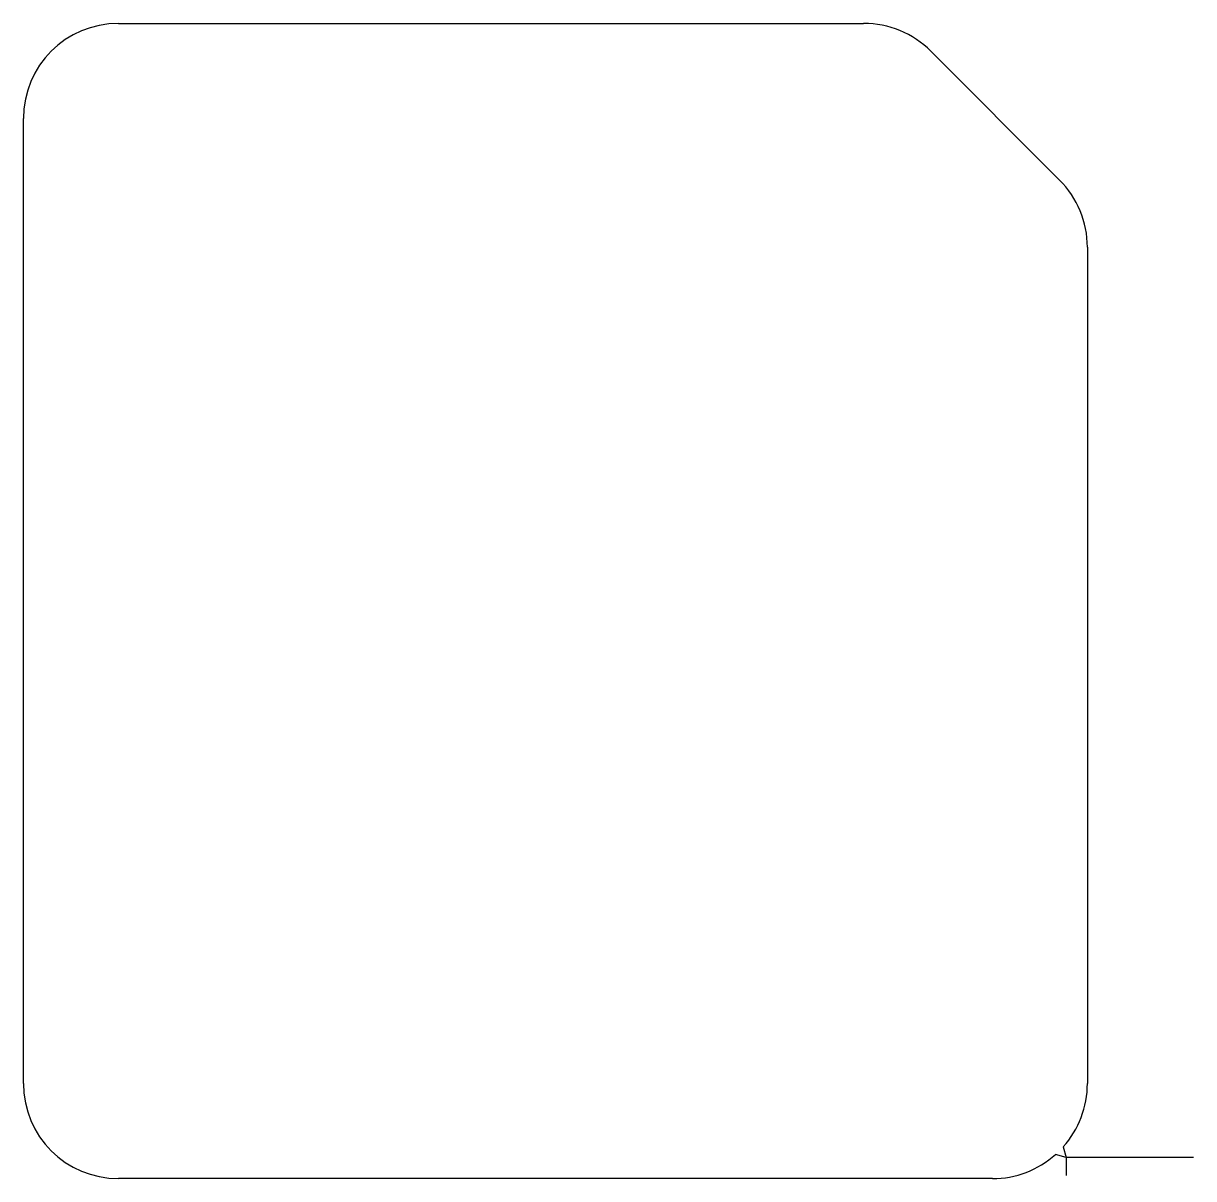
# Model space of a CAD drawing. Header units: metres. Extents: x 1469 to 1791, y 19 to 336.
import ezdxf

# ---------------------------------------------------------------- set-up
doc = ezdxf.new("R2010")
doc.units = ezdxf.units.M

msp = doc.modelspace()

# ---------------------------------------------------------------- linework, layer by layer
at = {"layer": 'TOOL_0'}
for p, q in [((1495.553, 336.253), (1700.198, 336.253)), ((1718.653, 328.608), (1754.008, 293.253)), ((1469.453, 45.153), (1469.453, 310.153)), ((1761.653, 274.798), (1761.653, 45.153)), ((1755.038, 27.788), (1755.816, 24.889)), ((1755.816, 24.889), (1752.917, 25.667)), ((1790.816, 24.889), (1755.816, 24.889)), ((1755.816, 24.889), (1755.816, 19.889)), ((1735.553, 19.053), (1495.553, 19.053))]:
    msp.add_line(p, q, dxfattribs=at)
for centre, radius, start, end in [((1495.553, 310.153), 26.1, 90, 180), ((1700.175, 310.097), 26.156, 45.05112, 89.94962), ((1735.497, 274.775), 26.155, 0.05038, 44.94888), ((1495.553, 45.153), 26.1, 180, 270), ((1735.553, 45.153), 26.1, 318.29263, 0), ((1735.553, 45.153), 26.1, 270, 311.70427)]:
    msp.add_arc(centre, radius, start, end, dxfattribs=at)

doc.saveas('drawing.dxf')
